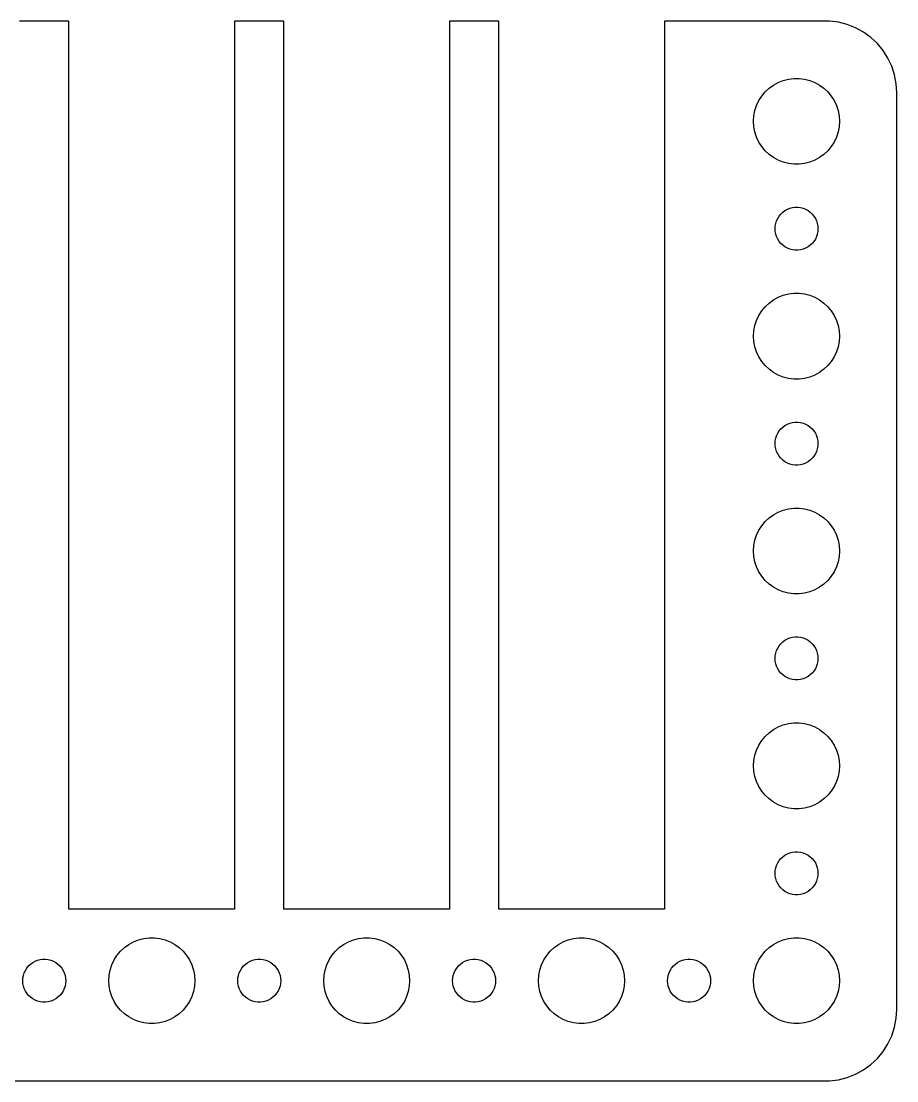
# Model space of a CAD drawing. Header units: metres. Extents: x -60 to 60, y 131 to 289.
# Drawn here: x -1.6 to 59.5, y 131 to 205 of the extents above; entities that cross this region are included whole.
import ezdxf

# ---------------------------------------------------------------- set-up
doc = ezdxf.new("R2010")
doc.units = ezdxf.units.M

msp = doc.modelspace()

# ---------------------------------------------------------------- linework, layer by layer
for p, q in [((1.72354, 204.99), (-1.72354, 204.99)), ((1.72354, 143), (1.72354, 204.99)), ((16.7235, 204.99), (13.2764, 204.99)), ((13.2764, 204.99), (13.2764, 143)), ((16.7235, 143), (16.7235, 204.99)), ((31.7235, 204.99), (28.2764, 204.99)), ((28.2764, 204.99), (28.2764, 143)), ((31.7235, 143), (31.7235, 204.99)), ((54.8139, 204.99), (43.2764, 204.99)), ((43.2764, 204.99), (43.2764, 143)), ((55.4369, 204.911), (54.8139, 204.99)), ((56.0451, 204.755), (55.4369, 204.911)), ((56.6289, 204.524), (56.0451, 204.755)), ((57.1791, 204.222), (56.6289, 204.524)), ((57.6871, 203.853), (57.1791, 204.222)), ((58.1448, 203.423), (57.6871, 203.853)), ((58.5451, 202.939), (58.1448, 203.423)), ((58.8815, 202.409), (58.5451, 202.939)), ((59.1489, 201.841), (58.8815, 202.409)), ((59.3429, 201.243), (59.1489, 201.841)), ((59.4606, 200.627), (59.3429, 201.243)), ((50.5877, 200.312), (50.8925, 200.533)), ((50.8925, 200.533), (51.2227, 200.714)), ((51.2227, 200.714), (51.5729, 200.853)), ((51.5729, 200.853), (51.9379, 200.947)), ((51.9379, 200.947), (52.3116, 200.994)), ((52.3116, 200.994), (52.6884, 200.994)), ((52.6884, 200.994), (53.0621, 200.947)), ((53.0621, 200.947), (53.427, 200.853)), ((53.427, 200.853), (53.7773, 200.714)), ((53.7773, 200.714), (54.1075, 200.533)), ((54.1075, 200.533), (54.4123, 200.312)), ((59.5, 200), (59.4606, 200.627)), ((49.8711, 199.445), (50.0729, 199.763)), ((50.0729, 199.763), (50.3131, 200.054)), ((50.3131, 200.054), (50.5877, 200.312)), ((54.4123, 200.312), (54.6869, 200.054)), ((54.6869, 200.054), (54.927, 199.763)), ((54.927, 199.763), (55.1289, 199.445)), ((59.5, 136), (59.5, 200)), ((49.5942, 198.746), (49.7107, 199.104)), ((49.7107, 199.104), (49.8711, 199.445)), ((55.1289, 199.445), (55.2893, 199.104)), ((55.2893, 199.104), (55.4057, 198.746)), ((49.5, 198), (49.5237, 198.376)), ((49.5237, 198.376), (49.5942, 198.746)), ((55.4057, 198.746), (55.4763, 198.376)), ((55.4763, 198.376), (55.5, 198)), ((49.5237, 197.624), (49.5, 198)), ((49.5942, 197.254), (49.5237, 197.624)), ((55.4763, 197.624), (55.4057, 197.254)), ((55.5, 198), (55.4763, 197.624)), ((49.7107, 196.896), (49.5942, 197.254)), ((49.8711, 196.555), (49.7107, 196.896)), ((55.2893, 196.896), (55.1289, 196.555)), ((55.4057, 197.254), (55.2893, 196.896)), ((50.0729, 196.237), (49.8711, 196.555)), ((50.3131, 195.946), (50.0729, 196.237)), ((54.927, 196.237), (54.6869, 195.946)), ((55.1289, 196.555), (54.927, 196.237)), ((50.5877, 195.688), (50.3131, 195.946)), ((50.8925, 195.467), (50.5877, 195.688)), ((51.2227, 195.286), (50.8925, 195.467)), ((54.1075, 195.467), (53.7773, 195.286)), ((54.4123, 195.688), (54.1075, 195.467)), ((54.6869, 195.946), (54.4123, 195.688)), ((51.5729, 195.147), (51.2227, 195.286)), ((51.9379, 195.053), (51.5729, 195.147)), ((52.3116, 195.006), (51.9379, 195.053)), ((52.6884, 195.006), (52.3116, 195.006)), ((53.0621, 195.053), (52.6884, 195.006)), ((53.427, 195.147), (53.0621, 195.053)), ((53.7773, 195.286), (53.427, 195.147)), ((51.4065, 191.527), (51.5439, 191.656)), ((51.5439, 191.656), (51.6963, 191.766)), ((51.6963, 191.766), (51.8613, 191.857)), ((51.8613, 191.857), (52.0365, 191.927)), ((52.0365, 191.927), (52.2189, 191.973)), ((52.2189, 191.973), (52.4058, 191.997)), ((52.4058, 191.997), (52.5942, 191.997)), ((52.5942, 191.997), (52.7811, 191.973)), ((52.7811, 191.973), (52.9635, 191.927)), ((52.9635, 191.927), (53.1387, 191.857)), ((53.1387, 191.857), (53.3037, 191.766)), ((53.3037, 191.766), (53.4561, 191.656)), ((53.4561, 191.656), (53.5934, 191.527)), ((51.0118, 190.688), (51.0471, 190.873)), ((51.0471, 190.873), (51.1053, 191.052)), ((51.1053, 191.052), (51.1855, 191.223)), ((51.1855, 191.223), (51.2865, 191.382)), ((51.2865, 191.382), (51.4065, 191.527)), ((53.5934, 191.527), (53.7135, 191.382)), ((53.7135, 191.382), (53.8145, 191.223)), ((53.8145, 191.223), (53.8947, 191.052)), ((53.8947, 191.052), (53.9529, 190.873)), ((53.9529, 190.873), (53.9882, 190.688)), ((51, 190.5), (51.0118, 190.688)), ((51.0118, 190.312), (51, 190.5)), ((51.0471, 190.127), (51.0118, 190.312)), ((53.9882, 190.312), (53.9529, 190.127)), ((53.9882, 190.688), (54, 190.5)), ((54, 190.5), (53.9882, 190.312)), ((51.1053, 189.948), (51.0471, 190.127)), ((51.1855, 189.777), (51.1053, 189.948)), ((51.2865, 189.618), (51.1855, 189.777)), ((51.4065, 189.473), (51.2865, 189.618)), ((51.5439, 189.344), (51.4065, 189.473)), ((53.5934, 189.473), (53.4561, 189.344)), ((53.7135, 189.618), (53.5934, 189.473)), ((53.8145, 189.777), (53.7135, 189.618)), ((53.8947, 189.948), (53.8145, 189.777)), ((53.9529, 190.127), (53.8947, 189.948)), ((51.6963, 189.234), (51.5439, 189.344)), ((51.8613, 189.143), (51.6963, 189.234)), ((52.0365, 189.073), (51.8613, 189.143)), ((52.2189, 189.027), (52.0365, 189.073)), ((52.4058, 189.003), (52.2189, 189.027)), ((52.5942, 189.003), (52.4058, 189.003)), ((52.7811, 189.027), (52.5942, 189.003)), ((52.9635, 189.073), (52.7811, 189.027)), ((53.1387, 189.143), (52.9635, 189.073)), ((53.3037, 189.234), (53.1387, 189.143)), ((53.4561, 189.344), (53.3037, 189.234)), ((50.8925, 185.533), (51.2227, 185.714)), ((51.2227, 185.714), (51.5729, 185.853)), ((51.5729, 185.853), (51.9379, 185.947)), ((51.9379, 185.947), (52.3116, 185.994)), ((52.3116, 185.994), (52.6884, 185.994)), ((52.6884, 185.994), (53.0621, 185.947)), ((53.0621, 185.947), (53.427, 185.853)), ((53.427, 185.853), (53.7773, 185.714)), ((53.7773, 185.714), (54.1075, 185.533)), ((50.0729, 184.763), (50.3131, 185.054)), ((50.3131, 185.054), (50.5877, 185.312)), ((50.5877, 185.312), (50.8925, 185.533)), ((54.1075, 185.533), (54.4123, 185.312)), ((54.4123, 185.312), (54.6869, 185.054)), ((54.6869, 185.054), (54.927, 184.763)), ((49.7107, 184.104), (49.8711, 184.445)), ((49.8711, 184.445), (50.0729, 184.763)), ((54.927, 184.763), (55.1289, 184.445)), ((55.1289, 184.445), (55.2893, 184.104)), ((49.5237, 183.376), (49.5942, 183.746)), ((49.5942, 183.746), (49.7107, 184.104)), ((55.2893, 184.104), (55.4057, 183.746)), ((55.4057, 183.746), (55.4763, 183.376)), ((49.5, 183), (49.5237, 183.376)), ((49.5237, 182.624), (49.5, 183)), ((55.4763, 183.376), (55.5, 183)), ((55.5, 183), (55.4763, 182.624)), ((49.5942, 182.254), (49.5237, 182.624)), ((49.7107, 181.896), (49.5942, 182.254)), ((55.4057, 182.254), (55.2893, 181.896)), ((55.4763, 182.624), (55.4057, 182.254)), ((49.8711, 181.555), (49.7107, 181.896)), ((50.0729, 181.237), (49.8711, 181.555)), ((55.1289, 181.555), (54.927, 181.237)), ((55.2893, 181.896), (55.1289, 181.555)), ((50.3131, 180.946), (50.0729, 181.237)), ((50.5877, 180.688), (50.3131, 180.946)), ((50.8925, 180.467), (50.5877, 180.688)), ((54.4123, 180.688), (54.1075, 180.467)), ((54.6869, 180.946), (54.4123, 180.688)), ((54.927, 181.237), (54.6869, 180.946)), ((51.2227, 180.286), (50.8925, 180.467)), ((51.5729, 180.147), (51.2227, 180.286)), ((51.9379, 180.053), (51.5729, 180.147)), ((52.3116, 180.006), (51.9379, 180.053)), ((52.6884, 180.006), (52.3116, 180.006)), ((53.0621, 180.053), (52.6884, 180.006)), ((53.427, 180.147), (53.0621, 180.053)), ((53.7773, 180.286), (53.427, 180.147)), ((54.1075, 180.467), (53.7773, 180.286)), ((51.6963, 176.766), (51.8613, 176.857)), ((51.8613, 176.857), (52.0365, 176.927)), ((52.0365, 176.927), (52.2189, 176.973)), ((52.2189, 176.973), (52.4058, 176.997)), ((52.4058, 176.997), (52.5942, 176.997)), ((52.5942, 176.997), (52.7811, 176.973)), ((52.7811, 176.973), (52.9635, 176.927)), ((52.9635, 176.927), (53.1387, 176.857)), ((53.1387, 176.857), (53.3037, 176.766)), ((51.1053, 176.052), (51.1855, 176.223)), ((51.1855, 176.223), (51.2865, 176.382)), ((51.2865, 176.382), (51.4065, 176.527)), ((51.4065, 176.527), (51.5439, 176.656)), ((51.5439, 176.656), (51.6963, 176.766)), ((53.3037, 176.766), (53.4561, 176.656)), ((53.4561, 176.656), (53.5934, 176.527)), ((53.5934, 176.527), (53.7135, 176.382)), ((53.7135, 176.382), (53.8145, 176.223)), ((53.8145, 176.223), (53.8947, 176.052)), ((51, 175.5), (51.0118, 175.688)), ((51.0118, 175.312), (51, 175.5)), ((51.0118, 175.688), (51.0471, 175.873)), ((51.0471, 175.873), (51.1053, 176.052)), ((53.8947, 176.052), (53.9529, 175.873)), ((53.9529, 175.873), (53.9882, 175.688)), ((53.9882, 175.688), (54, 175.5)), ((54, 175.5), (53.9882, 175.312)), ((51.0471, 175.127), (51.0118, 175.312)), ((51.1053, 174.948), (51.0471, 175.127)), ((51.1855, 174.777), (51.1053, 174.948)), ((51.2865, 174.618), (51.1855, 174.777)), ((51.4065, 174.473), (51.2865, 174.618)), ((53.7135, 174.618), (53.5934, 174.473)), ((53.8145, 174.777), (53.7135, 174.618)), ((53.8947, 174.948), (53.8145, 174.777)), ((53.9529, 175.127), (53.8947, 174.948)), ((53.9882, 175.312), (53.9529, 175.127)), ((51.5439, 174.344), (51.4065, 174.473)), ((51.6963, 174.234), (51.5439, 174.344)), ((51.8613, 174.143), (51.6963, 174.234)), ((52.0365, 174.073), (51.8613, 174.143)), ((52.2189, 174.027), (52.0365, 174.073)), ((52.4058, 174.003), (52.2189, 174.027)), ((52.5942, 174.003), (52.4058, 174.003)), ((52.7811, 174.027), (52.5942, 174.003)), ((52.9635, 174.073), (52.7811, 174.027)), ((53.1387, 174.143), (52.9635, 174.073)), ((53.3037, 174.234), (53.1387, 174.143)), ((53.4561, 174.344), (53.3037, 174.234)), ((53.5934, 174.473), (53.4561, 174.344)), ((51.5729, 170.853), (51.9379, 170.947)), ((51.9379, 170.947), (52.3116, 170.994)), ((52.3116, 170.994), (52.6884, 170.994)), ((52.6884, 170.994), (53.0621, 170.947)), ((53.0621, 170.947), (53.427, 170.853)), ((50.3131, 170.054), (50.5877, 170.312)), ((50.5877, 170.312), (50.8925, 170.533)), ((50.8925, 170.533), (51.2227, 170.714)), ((51.2227, 170.714), (51.5729, 170.853)), ((53.427, 170.853), (53.7773, 170.714)), ((53.7773, 170.714), (54.1075, 170.533)), ((54.1075, 170.533), (54.4123, 170.312)), ((54.4123, 170.312), (54.6869, 170.054)), ((49.7107, 169.104), (49.8711, 169.445)), ((49.8711, 169.445), (50.0729, 169.763)), ((50.0729, 169.763), (50.3131, 170.054)), ((54.6869, 170.054), (54.927, 169.763)), ((54.927, 169.763), (55.1289, 169.445)), ((55.1289, 169.445), (55.2893, 169.104)), ((49.5237, 168.376), (49.5942, 168.746)), ((49.5942, 168.746), (49.7107, 169.104)), ((55.2893, 169.104), (55.4057, 168.746)), ((55.4057, 168.746), (55.4763, 168.376)), ((49.5, 168), (49.5237, 168.376)), ((49.5237, 167.624), (49.5, 168)), ((55.4763, 168.376), (55.5, 168)), ((55.5, 168), (55.4763, 167.624)), ((49.5942, 167.254), (49.5237, 167.624)), ((49.7107, 166.896), (49.5942, 167.254)), ((55.4057, 167.254), (55.2893, 166.896)), ((55.4763, 167.624), (55.4057, 167.254)), ((49.8711, 166.555), (49.7107, 166.896)), ((50.0729, 166.237), (49.8711, 166.555)), ((55.1289, 166.555), (54.927, 166.237)), ((55.2893, 166.896), (55.1289, 166.555)), ((50.3131, 165.946), (50.0729, 166.237)), ((50.5877, 165.688), (50.3131, 165.946)), ((54.6869, 165.946), (54.4123, 165.688)), ((54.927, 166.237), (54.6869, 165.946)), ((50.8925, 165.467), (50.5877, 165.688)), ((51.2227, 165.286), (50.8925, 165.467)), ((51.5729, 165.147), (51.2227, 165.286)), ((51.9379, 165.053), (51.5729, 165.147)), ((52.3116, 165.006), (51.9379, 165.053)), ((52.6884, 165.006), (52.3116, 165.006)), ((53.0621, 165.053), (52.6884, 165.006)), ((53.427, 165.147), (53.0621, 165.053)), ((53.7773, 165.286), (53.427, 165.147)), ((54.1075, 165.467), (53.7773, 165.286)), ((54.4123, 165.688), (54.1075, 165.467)), ((51.1855, 161.223), (51.2865, 161.382)), ((51.2865, 161.382), (51.4065, 161.527)), ((51.4065, 161.527), (51.5439, 161.656)), ((51.5439, 161.656), (51.6963, 161.766)), ((51.6963, 161.766), (51.8613, 161.857)), ((51.8613, 161.857), (52.0365, 161.927)), ((52.0365, 161.927), (52.2189, 161.973)), ((52.2189, 161.973), (52.4058, 161.997)), ((52.4058, 161.997), (52.5942, 161.997)), ((52.5942, 161.997), (52.7811, 161.973)), ((52.7811, 161.973), (52.9635, 161.927)), ((52.9635, 161.927), (53.1387, 161.857)), ((53.1387, 161.857), (53.3037, 161.766)), ((53.3037, 161.766), (53.4561, 161.656)), ((53.4561, 161.656), (53.5934, 161.527)), ((53.5934, 161.527), (53.7135, 161.382)), ((53.7135, 161.382), (53.8145, 161.223)), ((51, 160.5), (51.0118, 160.688)), ((51.0118, 160.688), (51.0471, 160.873)), ((51.0471, 160.873), (51.1053, 161.052)), ((51.1053, 161.052), (51.1855, 161.223)), ((53.8145, 161.223), (53.8947, 161.052)), ((53.8947, 161.052), (53.9529, 160.873)), ((53.9529, 160.873), (53.9882, 160.688)), ((53.9882, 160.688), (54, 160.5)), ((51.0118, 160.312), (51, 160.5)), ((51.0471, 160.127), (51.0118, 160.312)), ((51.1053, 159.948), (51.0471, 160.127)), ((51.1855, 159.777), (51.1053, 159.948)), ((53.8947, 159.948), (53.8145, 159.777)), ((53.9529, 160.127), (53.8947, 159.948)), ((53.9882, 160.312), (53.9529, 160.127)), ((54, 160.5), (53.9882, 160.312)), ((51.2865, 159.618), (51.1855, 159.777)), ((51.4065, 159.473), (51.2865, 159.618)), ((51.5439, 159.344), (51.4065, 159.473)), ((51.6963, 159.234), (51.5439, 159.344)), ((51.8613, 159.143), (51.6963, 159.234)), ((52.0365, 159.073), (51.8613, 159.143)), ((52.2189, 159.027), (52.0365, 159.073)), ((52.9635, 159.073), (52.7811, 159.027)), ((53.1387, 159.143), (52.9635, 159.073)), ((53.3037, 159.234), (53.1387, 159.143)), ((53.4561, 159.344), (53.3037, 159.234)), ((53.5934, 159.473), (53.4561, 159.344)), ((53.7135, 159.618), (53.5934, 159.473)), ((53.8145, 159.777), (53.7135, 159.618)), ((52.4058, 159.003), (52.2189, 159.027)), ((52.5942, 159.003), (52.4058, 159.003)), ((52.7811, 159.027), (52.5942, 159.003)), ((50.5877, 155.312), (50.8925, 155.533)), ((50.8925, 155.533), (51.2227, 155.714)), ((51.2227, 155.714), (51.5729, 155.853)), ((51.5729, 155.853), (51.9379, 155.947)), ((51.9379, 155.947), (52.3116, 155.994)), ((52.3116, 155.994), (52.6884, 155.994)), ((52.6884, 155.994), (53.0621, 155.947)), ((53.0621, 155.947), (53.427, 155.853)), ((53.427, 155.853), (53.7773, 155.714)), ((53.7773, 155.714), (54.1075, 155.533)), ((54.1075, 155.533), (54.4123, 155.312)), ((49.8711, 154.445), (50.0729, 154.763)), ((50.0729, 154.763), (50.3131, 155.054)), ((50.3131, 155.054), (50.5877, 155.312)), ((54.4123, 155.312), (54.6869, 155.054)), ((54.6869, 155.054), (54.927, 154.763)), ((54.927, 154.763), (55.1289, 154.445)), ((49.5942, 153.746), (49.7107, 154.104)), ((49.7107, 154.104), (49.8711, 154.445)), ((55.1289, 154.445), (55.2893, 154.104)), ((55.2893, 154.104), (55.4057, 153.746)), ((49.5, 153), (49.5237, 153.376)), ((49.5237, 153.376), (49.5942, 153.746)), ((55.4057, 153.746), (55.4763, 153.376)), ((55.4763, 153.376), (55.5, 153)), ((49.5237, 152.624), (49.5, 153)), ((49.5942, 152.254), (49.5237, 152.624)), ((55.4763, 152.624), (55.4057, 152.254)), ((55.5, 153), (55.4763, 152.624)), ((49.7107, 151.896), (49.5942, 152.254)), ((49.8711, 151.555), (49.7107, 151.896)), ((55.2893, 151.896), (55.1289, 151.555)), ((55.4057, 152.254), (55.2893, 151.896)), ((50.0729, 151.237), (49.8711, 151.555)), ((50.3131, 150.946), (50.0729, 151.237)), ((50.5877, 150.688), (50.3131, 150.946)), ((54.6869, 150.946), (54.4123, 150.688)), ((54.927, 151.237), (54.6869, 150.946)), ((55.1289, 151.555), (54.927, 151.237)), ((50.8925, 150.467), (50.5877, 150.688)), ((51.2227, 150.286), (50.8925, 150.467)), ((51.5729, 150.147), (51.2227, 150.286)), ((53.7773, 150.286), (53.427, 150.147)), ((54.1075, 150.467), (53.7773, 150.286)), ((54.4123, 150.688), (54.1075, 150.467)), ((51.9379, 150.053), (51.5729, 150.147)), ((52.3116, 150.006), (51.9379, 150.053)), ((52.6884, 150.006), (52.3116, 150.006)), ((53.0621, 150.053), (52.6884, 150.006)), ((53.427, 150.147), (53.0621, 150.053)), ((51.2865, 146.382), (51.4065, 146.527)), ((51.4065, 146.527), (51.5439, 146.656)), ((51.5439, 146.656), (51.6963, 146.766)), ((51.6963, 146.766), (51.8613, 146.857)), ((51.8613, 146.857), (52.0365, 146.927)), ((52.0365, 146.927), (52.2189, 146.973)), ((52.2189, 146.973), (52.4058, 146.997)), ((52.4058, 146.997), (52.5942, 146.997)), ((52.5942, 146.997), (52.7811, 146.973)), ((52.7811, 146.973), (52.9635, 146.927)), ((52.9635, 146.927), (53.1387, 146.857)), ((53.1387, 146.857), (53.3037, 146.766)), ((53.3037, 146.766), (53.4561, 146.656)), ((53.4561, 146.656), (53.5934, 146.527)), ((53.5934, 146.527), (53.7135, 146.382)), ((51.0118, 145.688), (51.0471, 145.873)), ((51.0471, 145.873), (51.1053, 146.052)), ((51.1053, 146.052), (51.1855, 146.223)), ((51.1855, 146.223), (51.2865, 146.382)), ((53.7135, 146.382), (53.8145, 146.223)), ((53.8145, 146.223), (53.8947, 146.052)), ((53.8947, 146.052), (53.9529, 145.873)), ((53.9529, 145.873), (53.9882, 145.688)), ((51, 145.5), (51.0118, 145.688)), ((51.0118, 145.312), (51, 145.5)), ((51.0471, 145.127), (51.0118, 145.312)), ((51.1053, 144.948), (51.0471, 145.127)), ((53.9529, 145.127), (53.8947, 144.948)), ((53.9882, 145.312), (53.9529, 145.127)), ((53.9882, 145.688), (54, 145.5)), ((54, 145.5), (53.9882, 145.312)), ((51.1855, 144.777), (51.1053, 144.948)), ((51.2865, 144.618), (51.1855, 144.777)), ((51.4065, 144.473), (51.2865, 144.618)), ((51.5439, 144.344), (51.4065, 144.473)), ((51.6963, 144.234), (51.5439, 144.344)), ((53.4561, 144.344), (53.3037, 144.234)), ((53.5934, 144.473), (53.4561, 144.344)), ((53.7135, 144.618), (53.5934, 144.473)), ((53.8145, 144.777), (53.7135, 144.618)), ((53.8947, 144.948), (53.8145, 144.777)), ((51.8613, 144.143), (51.6963, 144.234)), ((52.0365, 144.073), (51.8613, 144.143)), ((52.2189, 144.027), (52.0365, 144.073)), ((52.4058, 144.003), (52.2189, 144.027)), ((52.5942, 144.003), (52.4058, 144.003)), ((52.7811, 144.027), (52.5942, 144.003)), ((52.9635, 144.073), (52.7811, 144.027)), ((53.1387, 144.143), (52.9635, 144.073)), ((53.3037, 144.234), (53.1387, 144.143)), ((13.2764, 143), (1.72354, 143)), ((28.2764, 143), (16.7235, 143)), ((43.2764, 143), (31.7235, 143)), ((5.89252, 140.533), (6.22266, 140.714)), ((6.22266, 140.714), (6.57294, 140.853)), ((6.57294, 140.853), (6.93785, 140.947)), ((6.93785, 140.947), (7.31161, 140.994)), ((7.31161, 140.994), (7.68837, 140.994)), ((7.68837, 140.994), (8.06213, 140.947)), ((8.06213, 140.947), (8.42705, 140.853)), ((8.42705, 140.853), (8.77733, 140.714)), ((8.77733, 140.714), (9.10747, 140.533)), ((20.8925, 140.533), (21.2227, 140.714)), ((21.2227, 140.714), (21.5729, 140.853)), ((21.5729, 140.853), (21.9379, 140.947)), ((21.9379, 140.947), (22.3116, 140.994)), ((22.3116, 140.994), (22.6884, 140.994)), ((22.6884, 140.994), (23.0621, 140.947)), ((23.0621, 140.947), (23.427, 140.853)), ((23.427, 140.853), (23.7773, 140.714)), ((23.7773, 140.714), (24.1075, 140.533)), ((35.8925, 140.533), (36.2227, 140.714)), ((36.2227, 140.714), (36.5729, 140.853)), ((36.5729, 140.853), (36.9379, 140.947)), ((36.9379, 140.947), (37.3116, 140.994)), ((37.3116, 140.994), (37.6884, 140.994)), ((37.6884, 140.994), (38.0621, 140.947)), ((38.0621, 140.947), (38.427, 140.853)), ((38.427, 140.853), (38.7773, 140.714)), ((38.7773, 140.714), (39.1075, 140.533)), ((50.8925, 140.533), (51.2227, 140.714)), ((51.2227, 140.714), (51.5729, 140.853)), ((51.5729, 140.853), (51.9379, 140.947)), ((51.9379, 140.947), (52.3116, 140.994)), ((52.3116, 140.994), (52.6884, 140.994)), ((52.6884, 140.994), (53.0621, 140.947)), ((53.0621, 140.947), (53.427, 140.853)), ((53.427, 140.853), (53.7773, 140.714)), ((53.7773, 140.714), (54.1075, 140.533)), ((5.07294, 139.763), (5.31308, 140.054)), ((5.31308, 140.054), (5.58772, 140.312)), ((5.58772, 140.312), (5.89252, 140.533)), ((9.10747, 140.533), (9.41226, 140.312)), ((9.41226, 140.312), (9.6869, 140.054)), ((9.6869, 140.054), (9.92705, 139.763)), ((20.0729, 139.763), (20.3131, 140.054)), ((20.3131, 140.054), (20.5877, 140.312)), ((20.5877, 140.312), (20.8925, 140.533)), ((24.1075, 140.533), (24.4123, 140.312)), ((24.4123, 140.312), (24.6869, 140.054)), ((24.6869, 140.054), (24.927, 139.763)), ((35.0729, 139.763), (35.3131, 140.054)), ((35.3131, 140.054), (35.5877, 140.312)), ((35.5877, 140.312), (35.8925, 140.533)), ((39.1075, 140.533), (39.4123, 140.312)), ((39.4123, 140.312), (39.6869, 140.054)), ((39.6869, 140.054), (39.927, 139.763)), ((50.0729, 139.763), (50.3131, 140.054)), ((50.3131, 140.054), (50.5877, 140.312)), ((50.5877, 140.312), (50.8925, 140.533)), ((54.1075, 140.533), (54.4123, 140.312)), ((54.4123, 140.312), (54.6869, 140.054)), ((54.6869, 140.054), (54.927, 139.763)), ((-1.09344, 139.027), (-0.95613, 139.156)), ((-0.95613, 139.156), (-0.80373, 139.266)), ((-0.80373, 139.266), (-0.63866, 139.357)), ((-0.63866, 139.357), (-0.46352, 139.427)), ((-0.46352, 139.427), (-0.28107, 139.473)), ((-0.28107, 139.473), (-0.09418, 139.497)), ((-0.09418, 139.497), (0.09418, 139.497)), ((0.09418, 139.497), (0.28107, 139.473)), ((0.28107, 139.473), (0.46352, 139.427)), ((0.46352, 139.427), (0.63866, 139.357)), ((0.63866, 139.357), (0.80373, 139.266)), ((0.80373, 139.266), (0.95613, 139.156)), ((0.95613, 139.156), (1.09344, 139.027)), ((4.59424, 138.746), (4.71066, 139.104)), ((4.71066, 139.104), (4.87108, 139.445)), ((4.87108, 139.445), (5.07294, 139.763)), ((9.92705, 139.763), (10.1289, 139.445)), ((10.1289, 139.445), (10.2893, 139.104)), ((10.2893, 139.104), (10.4057, 138.746)), ((13.9065, 139.027), (14.0439, 139.156)), ((14.0439, 139.156), (14.1963, 139.266)), ((14.1963, 139.266), (14.3613, 139.357)), ((14.3613, 139.357), (14.5365, 139.427)), ((14.5365, 139.427), (14.7189, 139.473)), ((14.7189, 139.473), (14.9058, 139.497)), ((14.9058, 139.497), (15.0942, 139.497)), ((15.0942, 139.497), (15.2811, 139.473)), ((15.2811, 139.473), (15.4635, 139.427)), ((15.4635, 139.427), (15.6387, 139.357)), ((15.6387, 139.357), (15.8037, 139.266)), ((15.8037, 139.266), (15.9561, 139.156)), ((15.9561, 139.156), (16.0934, 139.027)), ((19.5942, 138.746), (19.7107, 139.104)), ((19.7107, 139.104), (19.8711, 139.445)), ((19.8711, 139.445), (20.0729, 139.763)), ((24.927, 139.763), (25.1289, 139.445)), ((25.1289, 139.445), (25.2893, 139.104)), ((25.2893, 139.104), (25.4057, 138.746)), ((28.9065, 139.027), (29.0439, 139.156)), ((29.0439, 139.156), (29.1963, 139.266)), ((29.1963, 139.266), (29.3613, 139.357)), ((29.3613, 139.357), (29.5365, 139.427)), ((29.5365, 139.427), (29.7189, 139.473)), ((29.7189, 139.473), (29.9058, 139.497)), ((29.9058, 139.497), (30.0942, 139.497)), ((30.0942, 139.497), (30.2811, 139.473)), ((30.2811, 139.473), (30.4635, 139.427)), ((30.4635, 139.427), (30.6387, 139.357)), ((30.6387, 139.357), (30.8037, 139.266)), ((30.8037, 139.266), (30.9561, 139.156)), ((30.9561, 139.156), (31.0934, 139.027)), ((34.5942, 138.746), (34.7107, 139.104)), ((34.7107, 139.104), (34.8711, 139.445)), ((34.8711, 139.445), (35.0729, 139.763)), ((39.927, 139.763), (40.1289, 139.445)), ((40.1289, 139.445), (40.2893, 139.104)), ((40.2893, 139.104), (40.4057, 138.746)), ((43.9065, 139.027), (44.0439, 139.156)), ((44.0439, 139.156), (44.1963, 139.266)), ((44.1963, 139.266), (44.3613, 139.357)), ((44.3613, 139.357), (44.5365, 139.427)), ((44.5365, 139.427), (44.7189, 139.473)), ((44.7189, 139.473), (44.9058, 139.497)), ((44.9058, 139.497), (45.0942, 139.497)), ((45.0942, 139.497), (45.2811, 139.473)), ((45.2811, 139.473), (45.4635, 139.427)), ((45.4635, 139.427), (45.6387, 139.357)), ((45.6387, 139.357), (45.8037, 139.266)), ((45.8037, 139.266), (45.9561, 139.156)), ((45.9561, 139.156), (46.0934, 139.027)), ((49.5942, 138.746), (49.7107, 139.104)), ((49.7107, 139.104), (49.8711, 139.445)), ((49.8711, 139.445), (50.0729, 139.763)), ((54.927, 139.763), (55.1289, 139.445)), ((55.1289, 139.445), (55.2893, 139.104)), ((55.2893, 139.104), (55.4057, 138.746)), ((-1.48816, 138.188), (-1.45287, 138.373)), ((-1.45287, 138.373), (-1.39465, 138.552)), ((-1.39465, 138.552), (-1.31445, 138.723)), ((-1.31445, 138.723), (-1.21352, 138.882)), ((-1.21352, 138.882), (-1.09344, 139.027)), ((1.09344, 139.027), (1.21352, 138.882)), ((1.21352, 138.882), (1.31445, 138.723)), ((1.31445, 138.723), (1.39465, 138.552)), ((1.39465, 138.552), (1.45287, 138.373)), ((1.45287, 138.373), (1.48816, 138.188)), ((4.5, 138), (4.52365, 138.376)), ((4.52365, 138.376), (4.59424, 138.746)), ((10.4057, 138.746), (10.4763, 138.376)), ((10.4763, 138.376), (10.5, 138)), ((13.5118, 138.188), (13.5471, 138.373)), ((13.5471, 138.373), (13.6053, 138.552)), ((13.6053, 138.552), (13.6855, 138.723)), ((13.6855, 138.723), (13.7865, 138.882)), ((13.7865, 138.882), (13.9065, 139.027)), ((16.0934, 139.027), (16.2135, 138.882)), ((16.2135, 138.882), (16.3145, 138.723)), ((16.3145, 138.723), (16.3947, 138.552)), ((16.3947, 138.552), (16.4529, 138.373)), ((16.4529, 138.373), (16.4882, 138.188)), ((19.5, 138), (19.5237, 138.376)), ((19.5237, 138.376), (19.5942, 138.746)), ((25.4057, 138.746), (25.4763, 138.376)), ((25.4763, 138.376), (25.5, 138)), ((28.5118, 138.188), (28.5471, 138.373)), ((28.5471, 138.373), (28.6053, 138.552)), ((28.6053, 138.552), (28.6855, 138.723)), ((28.6855, 138.723), (28.7865, 138.882)), ((28.7865, 138.882), (28.9065, 139.027)), ((31.0934, 139.027), (31.2135, 138.882)), ((31.2135, 138.882), (31.3145, 138.723)), ((31.3145, 138.723), (31.3947, 138.552)), ((31.3947, 138.552), (31.4529, 138.373)), ((31.4529, 138.373), (31.4882, 138.188)), ((34.5, 138), (34.5237, 138.376)), ((34.5237, 138.376), (34.5942, 138.746)), ((40.4057, 138.746), (40.4763, 138.376)), ((40.4763, 138.376), (40.5, 138)), ((43.5118, 138.188), (43.5471, 138.373)), ((43.5471, 138.373), (43.6053, 138.552)), ((43.6053, 138.552), (43.6855, 138.723)), ((43.6855, 138.723), (43.7865, 138.882)), ((43.7865, 138.882), (43.9065, 139.027)), ((46.0934, 139.027), (46.2135, 138.882)), ((46.2135, 138.882), (46.3145, 138.723)), ((46.3145, 138.723), (46.3947, 138.552)), ((46.3947, 138.552), (46.4529, 138.373)), ((46.4529, 138.373), (46.4882, 138.188)), ((49.5, 138), (49.5237, 138.376)), ((49.5237, 138.376), (49.5942, 138.746)), ((55.4057, 138.746), (55.4763, 138.376)), ((55.4763, 138.376), (55.5, 138)), ((-1.5, 138), (-1.48816, 138.188)), ((-1.48816, 137.812), (-1.5, 138)), ((-1.45287, 137.627), (-1.48816, 137.812)), ((-1.39465, 137.448), (-1.45287, 137.627)), ((1.45287, 137.627), (1.39465, 137.448)), ((1.48816, 137.812), (1.45287, 137.627)), ((1.48816, 138.188), (1.5, 138)), ((1.5, 138), (1.48816, 137.812)), ((4.52365, 137.624), (4.5, 138)), ((4.59424, 137.254), (4.52365, 137.624)), ((10.4763, 137.624), (10.4057, 137.254)), ((10.5, 138), (10.4763, 137.624)), ((13.5, 138), (13.5118, 138.188)), ((13.5118, 137.812), (13.5, 138)), ((13.5471, 137.627), (13.5118, 137.812)), ((13.6053, 137.448), (13.5471, 137.627)), ((16.4529, 137.627), (16.3947, 137.448)), ((16.4882, 137.812), (16.4529, 137.627)), ((16.4882, 138.188), (16.5, 138)), ((16.5, 138), (16.4882, 137.812)), ((19.5237, 137.624), (19.5, 138)), ((19.5942, 137.254), (19.5237, 137.624)), ((25.4763, 137.624), (25.4057, 137.254)), ((25.5, 138), (25.4763, 137.624)), ((28.5, 138), (28.5118, 138.188)), ((28.5118, 137.812), (28.5, 138)), ((28.5471, 137.627), (28.5118, 137.812)), ((28.6053, 137.448), (28.5471, 137.627)), ((31.4529, 137.627), (31.3947, 137.448)), ((31.4882, 137.812), (31.4529, 137.627)), ((31.4882, 138.188), (31.5, 138)), ((31.5, 138), (31.4882, 137.812)), ((34.5237, 137.624), (34.5, 138)), ((34.5942, 137.254), (34.5237, 137.624)), ((40.4763, 137.624), (40.4057, 137.254)), ((40.5, 138), (40.4763, 137.624)), ((43.5, 138), (43.5118, 138.188)), ((43.5118, 137.812), (43.5, 138)), ((43.5471, 137.627), (43.5118, 137.812)), ((43.6053, 137.448), (43.5471, 137.627)), ((46.4529, 137.627), (46.3947, 137.448)), ((46.4882, 137.812), (46.4529, 137.627)), ((46.4882, 138.188), (46.5, 138)), ((46.5, 138), (46.4882, 137.812)), ((49.5237, 137.624), (49.5, 138)), ((49.5942, 137.254), (49.5237, 137.624)), ((55.4763, 137.624), (55.4057, 137.254)), ((55.5, 138), (55.4763, 137.624)), ((-1.31445, 137.277), (-1.39465, 137.448)), ((-1.21352, 137.118), (-1.31445, 137.277)), ((-1.09344, 136.973), (-1.21352, 137.118)), ((-0.95613, 136.844), (-1.09344, 136.973)), ((1.09344, 136.973), (0.95613, 136.844)), ((1.21352, 137.118), (1.09344, 136.973)), ((1.31445, 137.277), (1.21352, 137.118)), ((1.39465, 137.448), (1.31445, 137.277)), ((4.71066, 136.896), (4.59424, 137.254)), ((4.87108, 136.555), (4.71066, 136.896)), ((10.2893, 136.896), (10.1289, 136.555)), ((10.4057, 137.254), (10.2893, 136.896)), ((13.6855, 137.277), (13.6053, 137.448)), ((13.7865, 137.118), (13.6855, 137.277)), ((13.9065, 136.973), (13.7865, 137.118)), ((14.0439, 136.844), (13.9065, 136.973)), ((16.0934, 136.973), (15.9561, 136.844)), ((16.2135, 137.118), (16.0934, 136.973)), ((16.3145, 137.277), (16.2135, 137.118)), ((16.3947, 137.448), (16.3145, 137.277)), ((19.7107, 136.896), (19.5942, 137.254)), ((19.8711, 136.555), (19.7107, 136.896)), ((25.2893, 136.896), (25.1289, 136.555)), ((25.4057, 137.254), (25.2893, 136.896)), ((28.6855, 137.277), (28.6053, 137.448)), ((28.7865, 137.118), (28.6855, 137.277)), ((28.9065, 136.973), (28.7865, 137.118)), ((29.0439, 136.844), (28.9065, 136.973)), ((31.0934, 136.973), (30.9561, 136.844)), ((31.2135, 137.118), (31.0934, 136.973)), ((31.3145, 137.277), (31.2135, 137.118)), ((31.3947, 137.448), (31.3145, 137.277)), ((34.7107, 136.896), (34.5942, 137.254)), ((34.8711, 136.555), (34.7107, 136.896)), ((40.2893, 136.896), (40.1289, 136.555)), ((40.4057, 137.254), (40.2893, 136.896)), ((43.6855, 137.277), (43.6053, 137.448)), ((43.7865, 137.118), (43.6855, 137.277)), ((43.9065, 136.973), (43.7865, 137.118)), ((44.0439, 136.844), (43.9065, 136.973)), ((46.0934, 136.973), (45.9561, 136.844)), ((46.2135, 137.118), (46.0934, 136.973)), ((46.3145, 137.277), (46.2135, 137.118)), ((46.3947, 137.448), (46.3145, 137.277)), ((49.7107, 136.896), (49.5942, 137.254)), ((49.8711, 136.555), (49.7107, 136.896)), ((55.2893, 136.896), (55.1289, 136.555)), ((55.4057, 137.254), (55.2893, 136.896)), ((-0.80373, 136.734), (-0.95613, 136.844)), ((-0.63866, 136.643), (-0.80373, 136.734)), ((-0.46352, 136.573), (-0.63866, 136.643)), ((-0.28107, 136.527), (-0.46352, 136.573)), ((-0.09418, 136.503), (-0.28107, 136.527)), ((0.09418, 136.503), (-0.09418, 136.503)), ((0.28107, 136.527), (0.09418, 136.503)), ((0.46352, 136.573), (0.28107, 136.527)), ((0.63866, 136.643), (0.46352, 136.573)), ((0.80373, 136.734), (0.63866, 136.643)), ((0.95613, 136.844), (0.80373, 136.734)), ((5.07294, 136.237), (4.87108, 136.555)), ((5.31308, 135.946), (5.07294, 136.237)), ((9.92705, 136.237), (9.6869, 135.946)), ((10.1289, 136.555), (9.92705, 136.237)), ((14.1963, 136.734), (14.0439, 136.844)), ((14.3613, 136.643), (14.1963, 136.734)), ((14.5365, 136.573), (14.3613, 136.643)), ((14.7189, 136.527), (14.5365, 136.573)), ((14.9058, 136.503), (14.7189, 136.527)), ((15.0942, 136.503), (14.9058, 136.503)), ((15.2811, 136.527), (15.0942, 136.503)), ((15.4635, 136.573), (15.2811, 136.527)), ((15.6387, 136.643), (15.4635, 136.573)), ((15.8037, 136.734), (15.6387, 136.643)), ((15.9561, 136.844), (15.8037, 136.734)), ((20.0729, 136.237), (19.8711, 136.555)), ((20.3131, 135.946), (20.0729, 136.237)), ((24.927, 136.237), (24.6869, 135.946)), ((25.1289, 136.555), (24.927, 136.237)), ((29.1963, 136.734), (29.0439, 136.844)), ((29.3613, 136.643), (29.1963, 136.734)), ((29.5365, 136.573), (29.3613, 136.643)), ((29.7189, 136.527), (29.5365, 136.573)), ((29.9058, 136.503), (29.7189, 136.527)), ((30.0942, 136.503), (29.9058, 136.503)), ((30.2811, 136.527), (30.0942, 136.503)), ((30.4635, 136.573), (30.2811, 136.527)), ((30.6387, 136.643), (30.4635, 136.573)), ((30.8037, 136.734), (30.6387, 136.643)), ((30.9561, 136.844), (30.8037, 136.734)), ((35.0729, 136.237), (34.8711, 136.555)), ((35.3131, 135.946), (35.0729, 136.237)), ((39.927, 136.237), (39.6869, 135.946)), ((40.1289, 136.555), (39.927, 136.237)), ((44.1963, 136.734), (44.0439, 136.844)), ((44.3613, 136.643), (44.1963, 136.734)), ((44.5365, 136.573), (44.3613, 136.643)), ((44.7189, 136.527), (44.5365, 136.573)), ((44.9058, 136.503), (44.7189, 136.527)), ((45.0942, 136.503), (44.9058, 136.503)), ((45.2811, 136.527), (45.0942, 136.503)), ((45.4635, 136.573), (45.2811, 136.527)), ((45.6387, 136.643), (45.4635, 136.573)), ((45.8037, 136.734), (45.6387, 136.643)), ((45.9561, 136.844), (45.8037, 136.734)), ((50.0729, 136.237), (49.8711, 136.555)), ((50.3131, 135.946), (50.0729, 136.237)), ((54.927, 136.237), (54.6869, 135.946)), ((55.1289, 136.555), (54.927, 136.237)), ((5.58772, 135.688), (5.31308, 135.946)), ((5.89252, 135.467), (5.58772, 135.688)), ((6.22266, 135.286), (5.89252, 135.467)), ((9.10747, 135.467), (8.77733, 135.286)), ((9.41226, 135.688), (9.10747, 135.467)), ((9.6869, 135.946), (9.41226, 135.688)), ((20.5877, 135.688), (20.3131, 135.946)), ((20.8925, 135.467), (20.5877, 135.688)), ((21.2227, 135.286), (20.8925, 135.467)), ((24.1075, 135.467), (23.7773, 135.286)), ((24.4123, 135.688), (24.1075, 135.467)), ((24.6869, 135.946), (24.4123, 135.688)), ((35.5877, 135.688), (35.3131, 135.946)), ((35.8925, 135.467), (35.5877, 135.688)), ((36.2227, 135.286), (35.8925, 135.467)), ((39.1075, 135.467), (38.7773, 135.286)), ((39.4123, 135.688), (39.1075, 135.467)), ((39.6869, 135.946), (39.4123, 135.688)), ((50.5877, 135.688), (50.3131, 135.946)), ((50.8925, 135.467), (50.5877, 135.688)), ((51.2227, 135.286), (50.8925, 135.467)), ((54.1075, 135.467), (53.7773, 135.286)), ((54.4123, 135.688), (54.1075, 135.467)), ((54.6869, 135.946), (54.4123, 135.688)), ((59.4606, 135.373), (59.5, 136)), ((6.57294, 135.147), (6.22266, 135.286)), ((6.93785, 135.053), (6.57294, 135.147)), ((7.31161, 135.006), (6.93785, 135.053)), ((7.68837, 135.006), (7.31161, 135.006)), ((8.06213, 135.053), (7.68837, 135.006)), ((8.42705, 135.147), (8.06213, 135.053)), ((8.77733, 135.286), (8.42705, 135.147)), ((21.5729, 135.147), (21.2227, 135.286)), ((21.9379, 135.053), (21.5729, 135.147)), ((22.3116, 135.006), (21.9379, 135.053)), ((22.6884, 135.006), (22.3116, 135.006)), ((23.0621, 135.053), (22.6884, 135.006)), ((23.427, 135.147), (23.0621, 135.053)), ((23.7773, 135.286), (23.427, 135.147)), ((36.5729, 135.147), (36.2227, 135.286)), ((36.9379, 135.053), (36.5729, 135.147)), ((37.3116, 135.006), (36.9379, 135.053)), ((37.6884, 135.006), (37.3116, 135.006)), ((38.0621, 135.053), (37.6884, 135.006)), ((38.427, 135.147), (38.0621, 135.053)), ((38.7773, 135.286), (38.427, 135.147)), ((51.5729, 135.147), (51.2227, 135.286)), ((51.9379, 135.053), (51.5729, 135.147)), ((52.3116, 135.006), (51.9379, 135.053)), ((52.6884, 135.006), (52.3116, 135.006)), ((53.0621, 135.053), (52.6884, 135.006)), ((53.427, 135.147), (53.0621, 135.053)), ((53.7773, 135.286), (53.427, 135.147)), ((59.1489, 134.159), (59.3429, 134.757)), ((59.3429, 134.757), (59.4606, 135.373)), ((58.8815, 133.591), (59.1489, 134.159)), ((58.5451, 133.061), (58.8815, 133.591)), ((57.6871, 132.147), (58.1448, 132.577)), ((58.1448, 132.577), (58.5451, 133.061)), ((56.6289, 131.476), (57.1791, 131.778)), ((57.1791, 131.778), (57.6871, 132.147)), ((-54.8139, 131.01), (54.8139, 131.01)), ((54.8139, 131.01), (55.4369, 131.089)), ((55.4369, 131.089), (56.0451, 131.245)), ((56.0451, 131.245), (56.6289, 131.476))]:
    msp.add_line(p, q)

doc.saveas('drawing.dxf')
